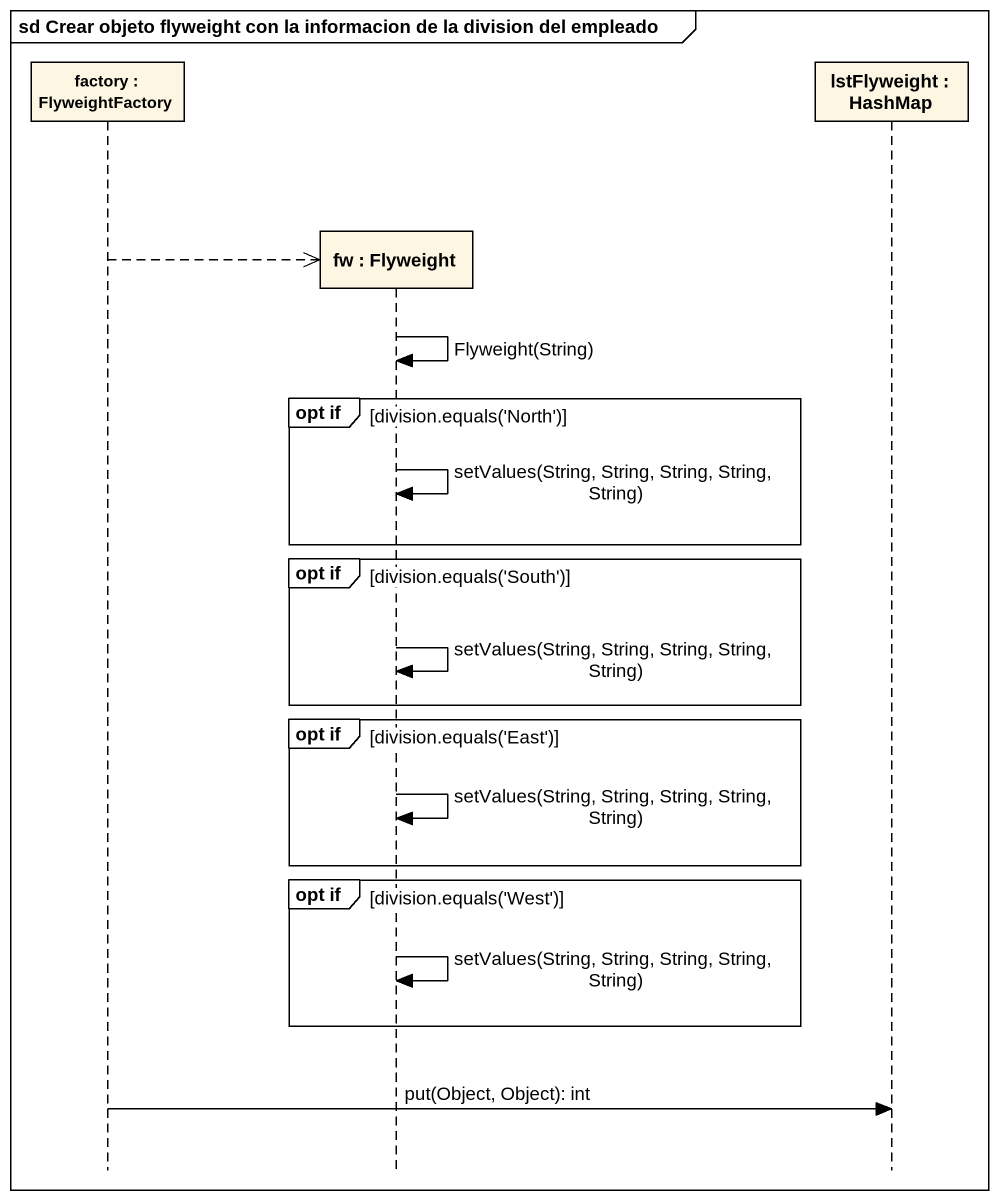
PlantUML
@startuml
mainframe sd Crear objeto flyweight con la informacion de la division del empleado
hide footbox
participant "factory : FlyweightFactory" as factory
participant "fw : Flyweight" as fw
participant "lstFlyweight : HashMap" as lstFlyweight

factory -->> fw **
fw -> fw : Flyweight(String)
group opt if [division.equals('North')]
  fw -> fw : setValues(String, String, String, String, String)
end
group opt if [division.equals('South')]
  fw -> fw : setValues(String, String, String, String, String)
end
group opt if [division.equals('East')]
  fw -> fw : setValues(String, String, String, String, String)
end
group opt if [division.equals('West')]
  fw -> fw : setValues(String, String, String, String, String)
end
factory -> lstFlyweight : put(Object, Object): int
@enduml
